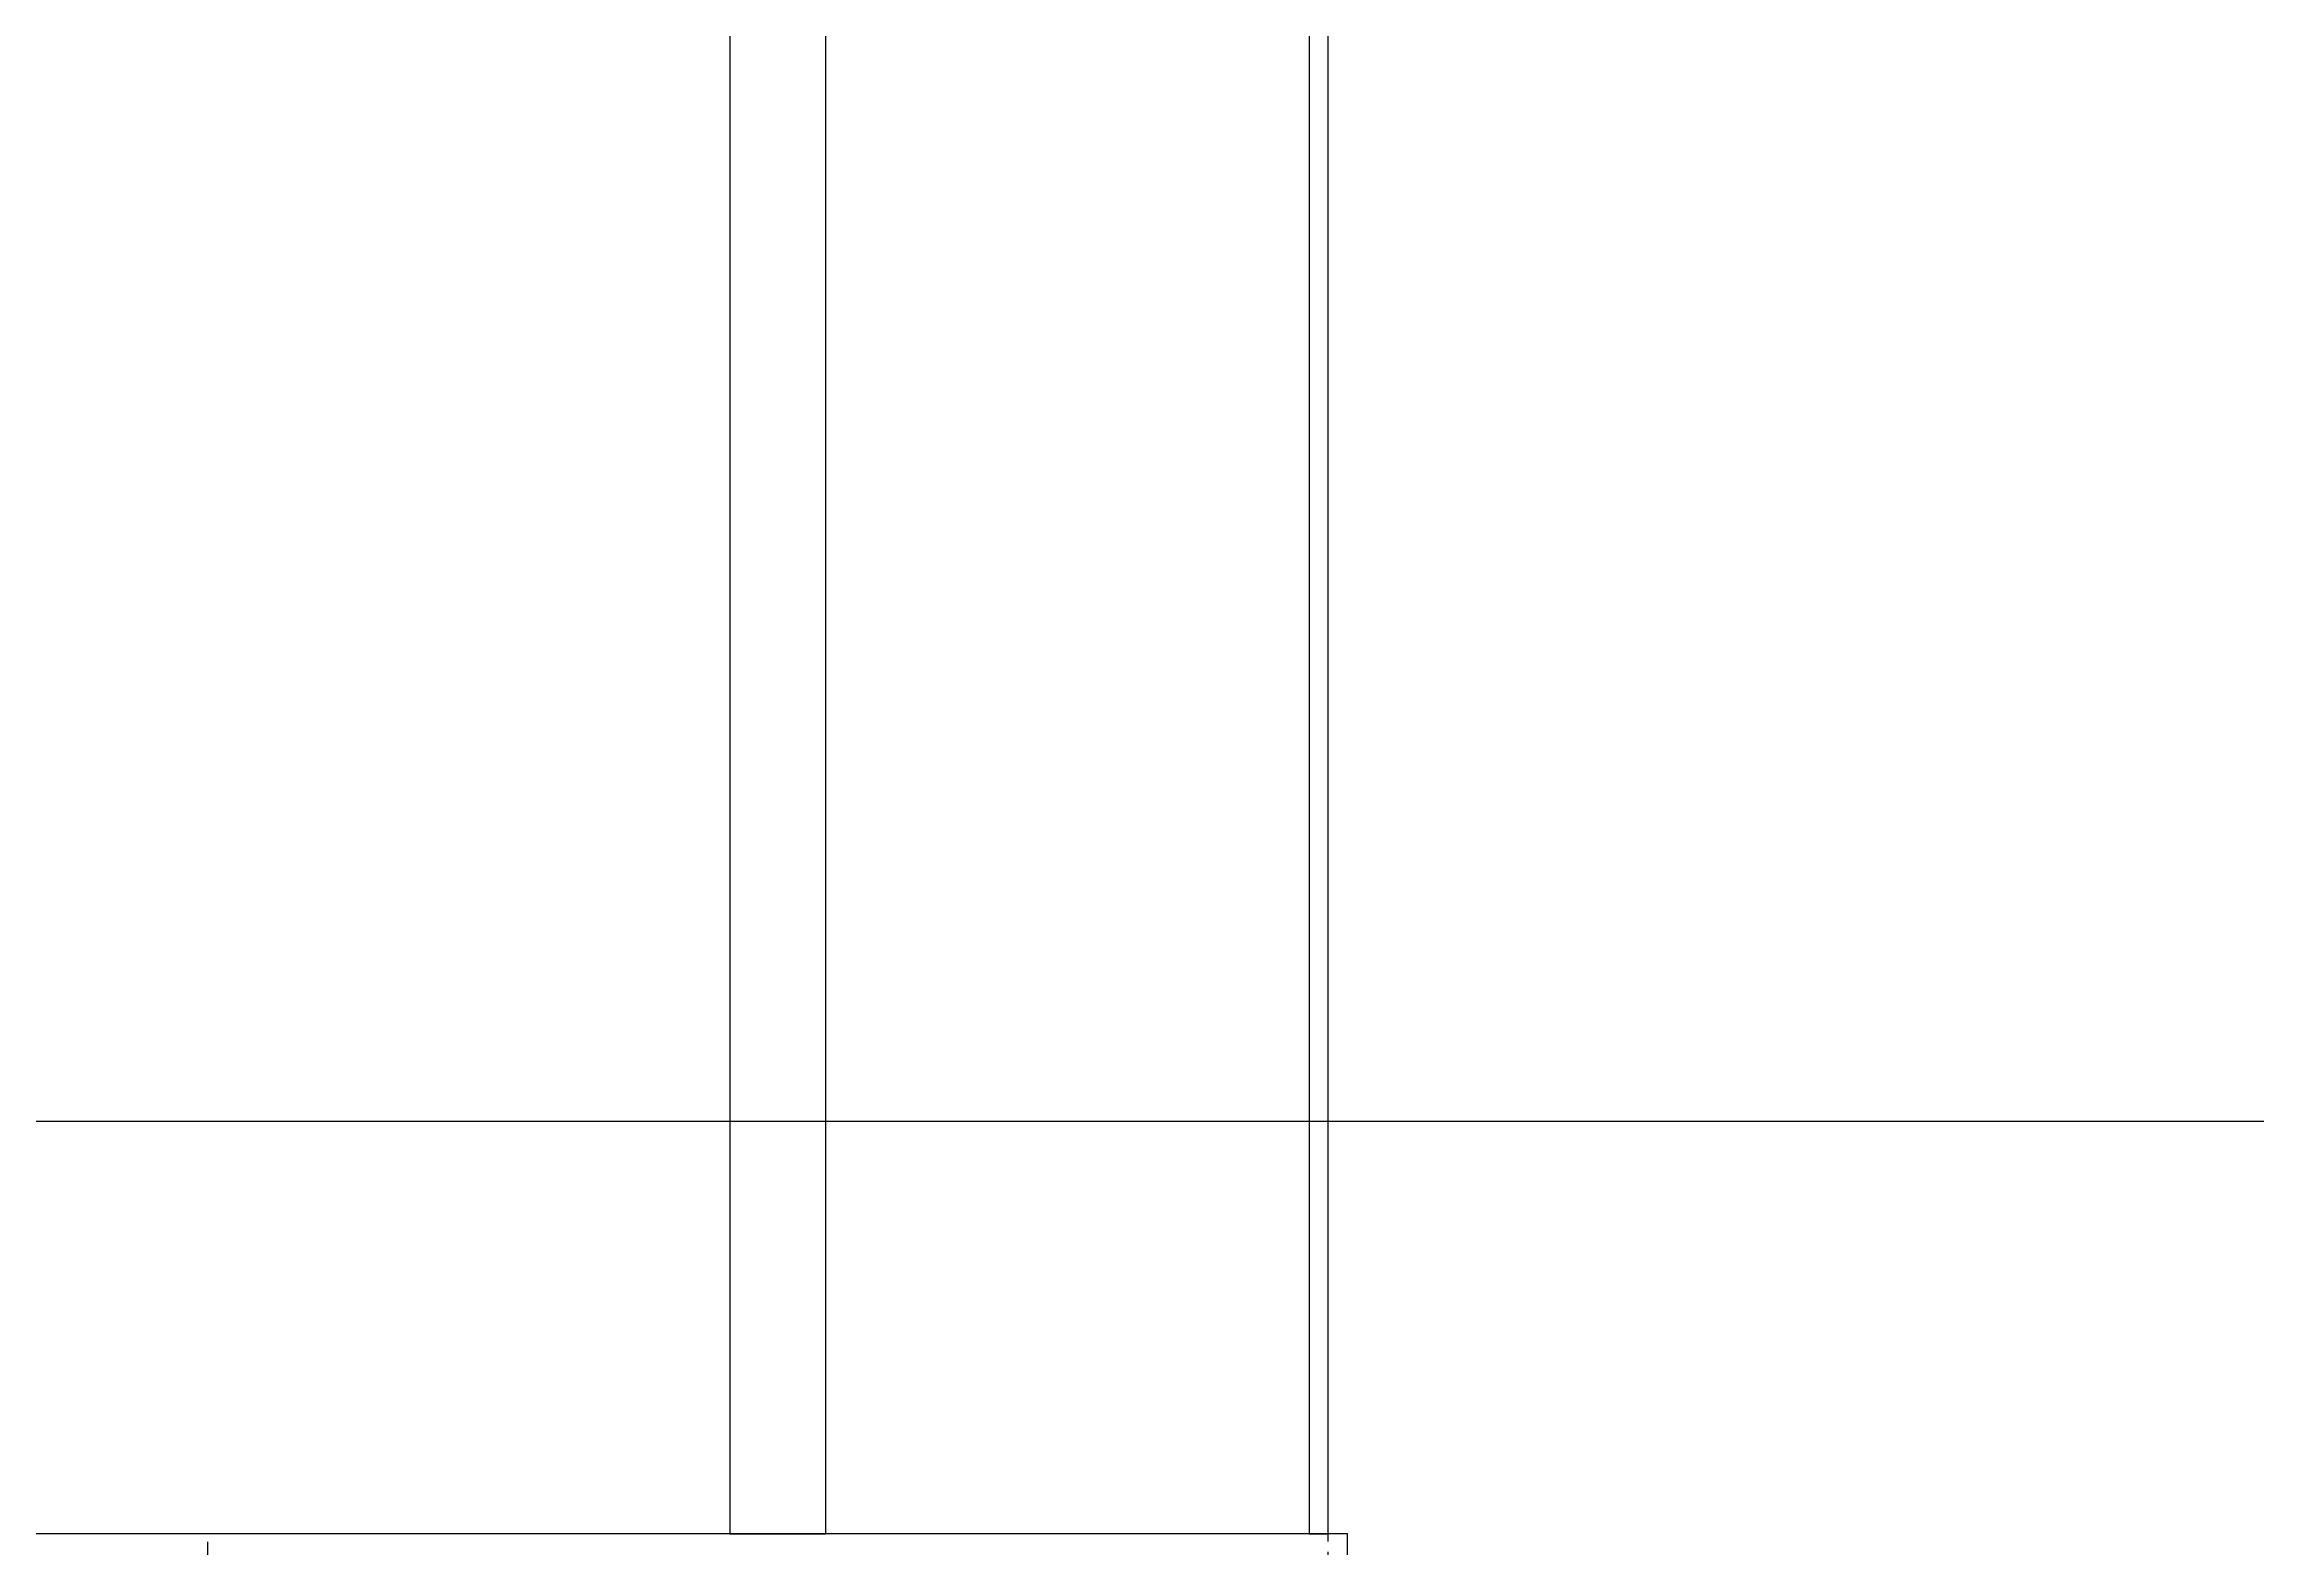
# Model space of a CAD drawing. Header units: millimetres. Extents: x -272986 to 200319, y -34579 to 49604.
# Drawn here: x -28860 to -28169, y 8169 to 8639 of the extents above; entities that cross this region are included whole.
import ezdxf

# ---------------------------------------------------------------- set-up
doc = ezdxf.new("R2010")
doc.units = ezdxf.units.MM
doc.linetypes.add('CENTER2', pattern=[28.575000000000003, 19.05, -3.175, 3.175, -3.175])
doc.linetypes.add('HIDDEN', pattern=[9.524999999999999, 6.35, -3.175])
doc.layers.get('Defpoints').update_dxf_attribs({"color": 9})
for name, color, linetype in [('X 2001 M', 1, 'CENTER2'), ('X 3001 D', 5, 'Continuous'), ('X 5001 H', 8, 'Continuous')]:
    doc.layers.add(name, color=color, linetype=linetype)
doc.styles.add('BIT STD. 2.5', font='isocpeur.ttf', dxfattribs={"height": 2.5})
doc.styles.add('BIT STD. 3.0', font='isocpeur.ttf', dxfattribs={"height": 2.5})
doc.dimstyles.new('BIT STD. 2.5', dxfattribs={"dimtxt": 2.5, "dimasz": 2.5, "dimexe": 1, "dimexo": 0.75, "dimgap": 1, "dimtad": 1, "dimdec": 0, "dimdsep": 46, "dimtxsty": 'BIT STD. 2.5', "dimcen": 0, "dimadec": 0, "dimazin": 0, "dimtfac": 1, "dimtdec": 0, "dimtmove": 0, "dimatfit": 3, "dimfxl": 1, "dimtfill": 1, "dimlwd": -1, "dimlwe": -1, "dimarcsym": 0})
doc.dimstyles.new('BIT STD. 3.0', dxfattribs={"dimtxt": 3, "dimasz": 3, "dimexe": 1, "dimexo": 0.75, "dimgap": 1, "dimtad": 1, "dimdec": 0, "dimdsep": 46, "dimtxsty": 'BIT STD. 3.0', "dimcen": 0, "dimadec": 0, "dimazin": 0, "dimtfac": 1, "dimtdec": 0, "dimtmove": 0, "dimatfit": 3, "dimfxl": 1, "dimtfill": 1, "dimlwd": -1, "dimlwe": -1, "dimarcsym": 0})

# ---------------------------------------------------------------- blocks, each defined once
blk = doc.blocks.new('*D32')
at = {"layer": 'Defpoints', "color": 0, "transparency": 16777216}
for p in [(-29510.67678410279, 8302.029233528097), (-27304.06413126659, 8302.0292335281), (-29510.67678410279, 7102.029233528097)]:
    blk.add_point(p, dxfattribs=at)
at = {"layer": 'X 3001 D', "color": 0, "transparency": 16777216}
for p, q in [((-29465.67678410279, 8302.029233528097), (-27244.06413126659, 8302.0292335281)), ((-27304.06413126659, 7252.029233528097), (-27304.06413126659, 8152.029233528098)), ((-29465.67678410279, 7102.029233528097), (-27244.06413126659, 7102.029233528097))]:
    blk.add_line(p, q, dxfattribs=at)
for points in [[(-27329.06413126659, 8152.029233528098), (-27279.06413126659, 8152.029233528098), (-27304.06413126659, 8302.0292335281)], [(-27329.06413126659, 7252.029233528097), (-27279.06413126659, 7252.029233528097), (-27304.06413126659, 7102.029233528097)]]:
    blk.add_solid(points, dxfattribs=at)
at = {"layer": 'X 3001 D', "color": 0, "transparency": 16777216, "insert": (-27439.06413126658, 7702.029233528105), "char_height": 150, "attachment_point": 5, "rotation": 90, "style": 'BIT STD. 2.5', "bg_fill": 3, "box_fill_scale": 1.1, "bg_fill_color": 256, "bg_fill_true_color": 13158600, "bg_fill_transparency": 0}
blk.add_mtext('1200', dxfattribs=at)
blk = doc.blocks.new('*D31')
at = {"layer": 'Defpoints', "color": 0, "transparency": 16777216}
for p in [(-29510.67678410279, 9502.029233528097), (-27304.06413126659, 9502.0292335281), (-29510.67678410279, 8302.029233528097)]:
    blk.add_point(p, dxfattribs=at)
at = {"layer": 'X 3001 D', "color": 0, "transparency": 16777216}
for p, q in [((-29465.67678410279, 9502.029233528097), (-27244.06413126659, 9502.0292335281)), ((-27304.06413126659, 8452.0292335281), (-27304.06413126659, 9352.0292335281)), ((-29465.67678410279, 8302.029233528097), (-27244.06413126659, 8302.0292335281))]:
    blk.add_line(p, q, dxfattribs=at)
for points in [[(-27329.06413126659, 9352.0292335281), (-27279.06413126659, 9352.0292335281), (-27304.06413126659, 9502.0292335281)], [(-27329.06413126659, 8452.0292335281), (-27279.06413126659, 8452.0292335281), (-27304.06413126659, 8302.0292335281)]]:
    blk.add_solid(points, dxfattribs=at)
at = {"layer": 'X 3001 D', "color": 0, "transparency": 16777216, "insert": (-27439.06413126658, 8902.029233528105), "char_height": 150, "attachment_point": 5, "rotation": 90, "style": 'BIT STD. 2.5', "bg_fill": 3, "box_fill_scale": 1.1, "bg_fill_color": 256, "bg_fill_true_color": 13158600, "bg_fill_transparency": 0}
blk.add_mtext('1200', dxfattribs=at)
blk = doc.blocks.new('*U58')
at = {"layer": 'X 2001 M', "color": 0, "linetype": 'CENTER2', "transparency": 16777216}
blk.add_line((0, -122.9790510162248), (0, -72.73905101622483), dxfattribs=at)
blk = doc.blocks.new('Cage Hoop Side')
for p, q in [((777, 25), (-30, 25)), ((777, -25), (776.9999999999927, 24.99999999999909))]:
    blk.add_line(p, q)
at = {"layer": 'X 5001 H', "linetype": 'HIDDEN'}
blk.add_line((771, -25), (771, 24.99999999999909), dxfattribs=at)
at = {"layer": 'X 2001 M', "linetype": 'CENTER2'}
blk.add_blockref('*U58', (421, 97.85905101622484), dxfattribs=at)
blk = doc.blocks.new('Middle Cage')
for points in [[(614.0000000000036, -1644.999999999387), (584.0000000000036, -1644.999999999387), (584.0000000000036, -2554.999999999998), (614.0000000000036, -2554.999999999998)], [(771.0000000000036, -1644.999999999387), (765.0000000000036, -1644.999999999387), (765.0000000000036, -2554.999999999998), (771.0000000000036, -2554.999999999998)]]:
    blk.add_lwpolyline(points, close=True)
blk.add_blockref('Cage Hoop Side', (0, -2579.999999999998))
blk = doc.blocks.new('*D312')
at = {"layer": 'Defpoints', "color": 0, "transparency": 16777216}
for p in [(-28333.12225586301, 9572.029233528097), (-28227.58609450716, 9572.029233528097), (-33887.25192663548, 1987.029233528126)]:
    blk.add_point(p, dxfattribs=at)
at = {"layer": 'X 3001 D', "color": 0, "transparency": 16777216}
blk.add_line((-28288.12225586301, 9572.029233528097), (-27406.29005085096, 9572.029233528097), dxfattribs=at)
at = {"layer": 'X 3001 D', "color": 0, "transparency": 16777216, "insert": (-27786.93807267906, 9708.615181686351), "char_height": 150, "attachment_point": 5, "style": 'BIT STD. 3.0', "bg_fill": 3, "box_fill_scale": 1.1, "bg_fill_color": 256, "bg_fill_true_color": 13158600, "bg_fill_transparency": 0}
blk.add_mtext('{\\fArial|b0|i0|c0|p34;▼}7.585m', dxfattribs=at)

msp = doc.modelspace()

# ---------------------------------------------------------------- dimensions: what is measured, and where the dimension line sits
at = {"layer": 'X 3001 D', "color": 252}
dim = msp.add_linear_dim(base=(-27304.06413126659, 8302.0292335281), p1=(-29510.67678410278, 7102.029233528094), p2=(-29510.67678410278, 8302.029233528094), angle=90, dimstyle='BIT STD. 2.5', dxfattribs=at)
dim.commit()
dim.dimension.update_dxf_attribs({"geometry": '*D32', "text_midpoint": (-27439.06413126658, 7702.029233528105)})

# ---------------------------------------------------------------- next in the draw order: dimensions: what is measured, and where the dimension line sits
dim = msp.add_linear_dim(base=(-27304.06413126659, 9502.0292335281), p1=(-29510.67678410278, 8302.029233528094), p2=(-29510.67678410278, 9502.029233528094), angle=90, dimstyle='BIT STD. 2.5', dxfattribs=at)
dim.commit()
dim.dimension.update_dxf_attribs({"geometry": '*D31', "text_midpoint": (-27439.06413126658, 8902.029233528105)})

# ---------------------------------------------------------------- next in the draw order: block references
msp.add_blockref('Middle Cage', (-29229.67676430949, 10728.02923352809))

# ---------------------------------------------------------------- next in the draw order: dimensions: what is measured, and where the dimension line sits
at = {"layer": 'X 3001 D'}
dim = msp.add_ordinate_dim(feature_location=(-28333.12225586301, 9572.029233528097), offset=(105.53616135584889, 0), dtype=0, origin=(-33887.25192663548, 1987.029233528126), text='{\\fArial|b0|i0|c0|p34;▼}<>', dimstyle='BIT STD. 3.0', override={"dimdec": 3, "dimlfac": 0.001, "dimzin": 0, "dimpost": 'm'}, dxfattribs=at)
dim.commit()
dim.dimension.update_dxf_attribs({"geometry": '*D312', "text_midpoint": (-27786.93807267906, 9708.615181686351)})

doc.saveas('drawing.dxf')
